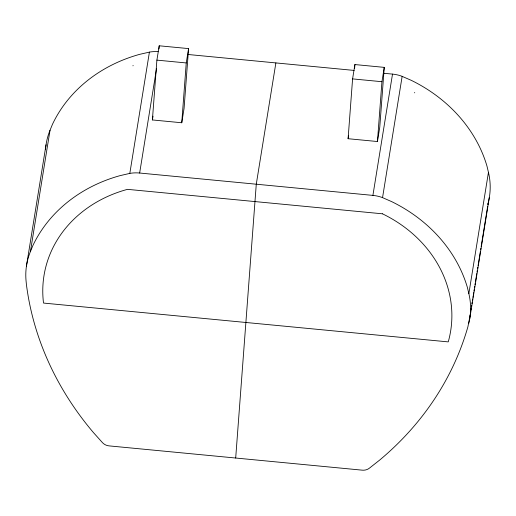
<?xml version="1.0" encoding="UTF-8"?>
<svg xmlns="http://www.w3.org/2000/svg" width="516" height="516" viewBox="0 0 516 516"><rect width="100%" height="100%" fill="white"/><g stroke="black" fill="none" stroke-linecap="round" stroke-linejoin="round"><path stroke-width="0.77" d="M152.401 119.944L156.896 60.127L159.218 45.789L188.572 48.601L184.07 108.418L181.755 122.756L152.401 119.944L153.013 116.171M158.973 48.975L159.218 45.789M181.755 122.756L186.25 62.946L188.572 48.601M235.689 458.027L256.278 184.212L275.879 62.92M348.094 138.714L352.589 78.896L354.905 64.558L384.259 67.37L379.763 127.188L377.441 141.526L348.094 138.714L348.577 135.695M354.608 68.544L354.905 64.558M377.441 141.526L381.943 81.709L384.259 67.37M26.451 266.05L46.053 144.757M469.618 317.972L467.902 326.783A334.491 291.159 9.2 0 1 379.57 460.149L369.353 468.199A9.469 8.243 9.2 0 1 362.258 470.166L109.128 445.888A9.469 8.243 9.2 0 1 102.426 442.599L93.557 432.718A334.491 291.159 9.2 0 1 26.406 284.439L26.077 281.065A81.56 70.989 9.2 0 1 30.412 251.576L50.02 130.29L52.445 124.35A148.666 129.406 9.2 0 1 139.759 54.322L149.988 52A32.895 28.638 9.2 0 1 158.089 51.639M30.412 251.576L32.843 245.635A148.666 129.406 9.2 0 1 120.157 175.614L129.819 173.389L149.421 52.097M129.819 173.389L130.387 173.292A32.895 28.638 9.2 0 1 139.655 173.028L156.567 68.383M139.655 173.028L372.907 195.396L392.508 74.104A32.895 28.638 9.2 0 1 401.603 76.136L411.342 80.373A148.666 129.406 9.2 0 1 486.949 166.023L488.452 172.338A81.56 70.989 9.2 0 1 488.323 202.227M468.722 323.519A81.56 70.989 9.2 0 0 468.851 293.63L467.348 287.315A148.666 129.406 9.2 0 0 391.741 201.659L382.55 197.628L402.151 76.342M468.851 293.63L488.452 172.338M469.876 316.385L470.134 314.799M470.392 313.212L470.644 311.625M470.902 310.039L471.16 308.458M471.411 306.872L471.669 305.285M471.927 303.698L472.185 302.112M472.437 300.531L472.695 298.945M472.953 297.358L473.204 295.771M473.462 294.185L473.72 292.604M473.978 291.018L474.23 289.431M474.488 287.844L474.746 286.257M475.004 284.671L475.255 283.091M475.513 281.504L476.797 273.577M477.048 271.99L477.306 270.403M477.564 268.817L477.822 267.23M478.074 265.65L480.383 251.376M480.635 249.789L480.893 248.209M481.151 246.622L487.685 206.194M487.942 204.607L488.194 203.02M469.747 318.624L489.349 197.331M487.833 204.188L488.162 202.878M132.857 65.784L133.238 65.655M188.011 54.49L354.163 70.428M383.723 73.266L392.508 74.104M156.896 60.127L186.25 62.946M352.589 78.896L381.943 81.709M382.55 197.628L382.001 197.428A32.895 28.638 9.2 0 0 372.907 195.396M414.406 92.622L414.761 92.822M45.524 149.737A81.56 70.989 9.2 0 1 45.679 147.866M45.737 147.241A81.56 70.989 9.2 0 1 50.02 130.29M382.459 213.805L127.491 189.346A127.388 110.888 9.2 0 0 43.518 303.066L448.249 341.889A127.388 110.888 9.2 0 0 382.459 213.805"/></g></svg>
